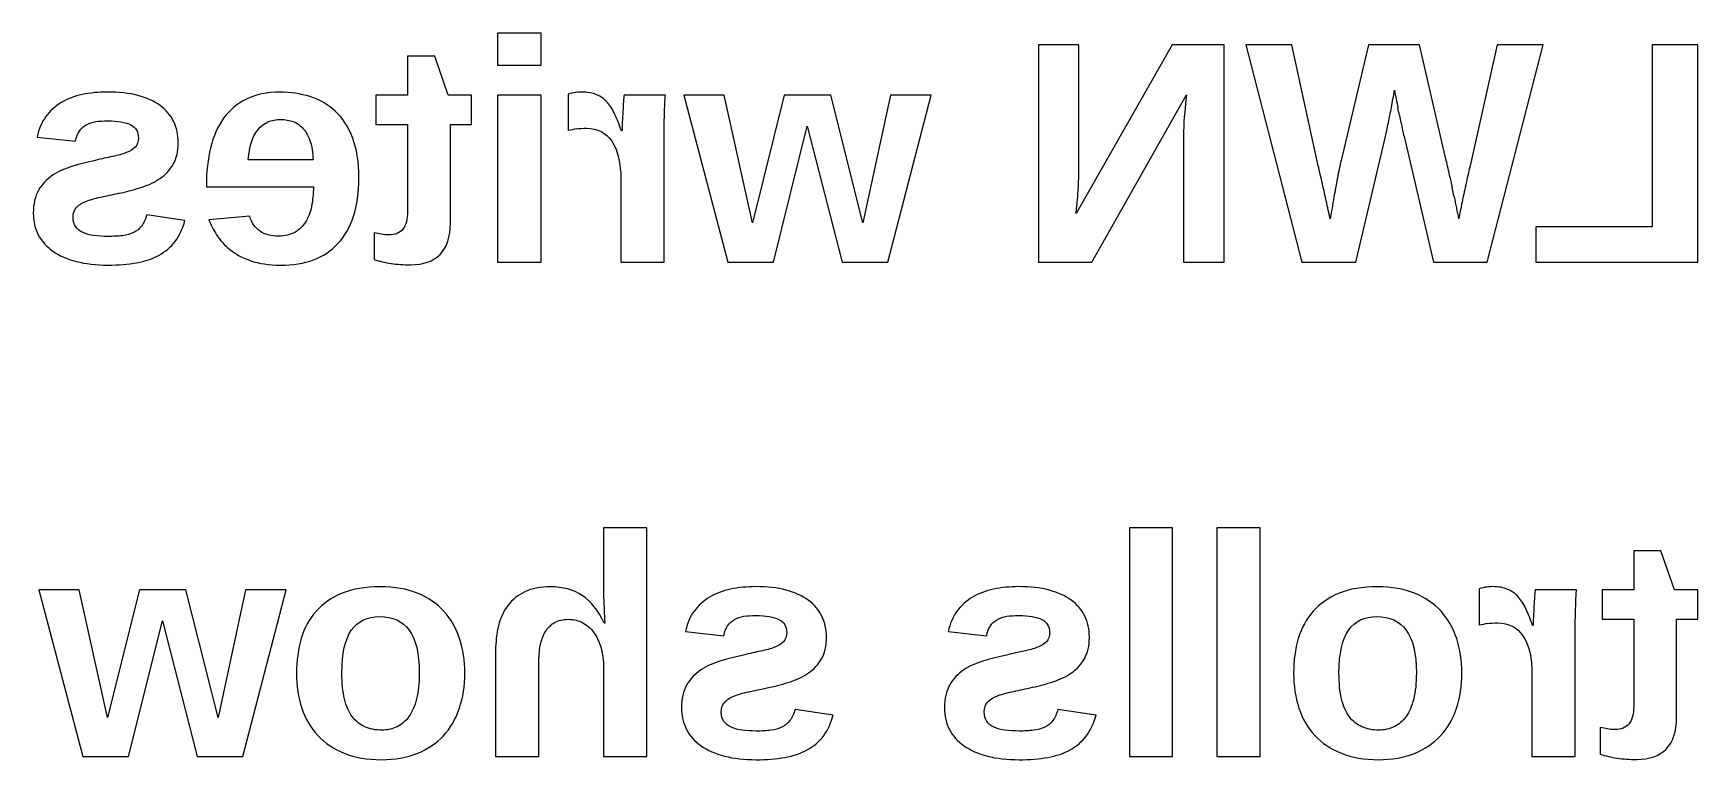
# Model space of a CAD drawing. Header units: millimetres. Extents: x 0 to 290, y 0 to 205.
# Drawn here: x 204.03 to 250, y 78.93 to 99 of the extents above; entities that cross this region are included whole.
import ezdxf

# ---------------------------------------------------------------- set-up
doc = ezdxf.new("R2010")
doc.units = ezdxf.units.MM
doc.layers.get('0').update_dxf_attribs({"linetype": 'CONTINUOUS', "true_color": 0x000000})

msp = doc.modelspace()

# ---------------------------------------------------------------- linework, layer by layer
for p, q in [((218.056, 99), (216.859, 99)), ((216.859, 99), (216.859, 98.118)), ((218.056, 98.118), (218.056, 99)), ((215.121, 98.37), (214.372, 98.37)), ((214.372, 98.37), (214.372, 97.288)), ((215.496, 97.288), (215.121, 98.37)), ((232.908, 98.68), (231.792, 98.68)), ((231.792, 98.68), (231.792, 92.68)), ((235.484, 98.68), (232.831, 94.022)), ((232.908, 95.193), (232.908, 98.68)), ((236.919, 98.68), (235.484, 98.68)), ((236.919, 92.68), (236.919, 98.68)), ((238.793, 98.68), (237.521, 98.68)), ((237.521, 98.68), (239.07, 92.68)), ((239.518, 95.341), (238.793, 98.68)), ((240.91, 98.68), (240.152, 95.487)), ((242.316, 98.68), (240.91, 98.68)), ((243.057, 95.487), (242.316, 98.68)), ((244.462, 98.68), (243.712, 95.341)), ((244.189, 92.68), (245.735, 98.68)), ((245.735, 98.68), (244.462, 98.68)), ((250, 98.68), (248.744, 98.68)), ((248.744, 98.68), (248.744, 93.651)), ((250, 92.68), (250, 98.68)), ((216.859, 98.118), (218.056, 98.118)), ((214.372, 97.288), (213.498, 97.288)), ((213.498, 97.288), (213.498, 96.479)), ((216.139, 97.288), (215.496, 97.288)), ((216.139, 96.479), (216.139, 97.288)), ((218.056, 97.288), (216.859, 97.288)), ((216.859, 97.288), (216.859, 92.68)), ((218.056, 92.68), (218.056, 97.288)), ((218.804, 97.314), (218.804, 96.312)), ((221.491, 97.288), (220.351, 97.288)), ((223.11, 97.288), (222.002, 97.288)), ((222.002, 97.288), (223.212, 92.68)), ((223.893, 93.767), (223.11, 97.288)), ((224.775, 97.288), (223.893, 93.767)), ((226.056, 97.288), (224.775, 97.288)), ((226.946, 93.767), (226.056, 97.288)), ((227.705, 97.288), (226.946, 93.767)), ((227.636, 92.68), (228.829, 97.288)), ((228.829, 97.288), (227.705, 97.288)), ((233.265, 92.68), (235.879, 97.301)), ((204.141, 96.133), (205.202, 96.023)), ((213.498, 96.479), (214.372, 96.479)), ((214.372, 96.479), (214.372, 94.085)), ((215.555, 93.761), (215.555, 96.479)), ((215.555, 96.479), (216.139, 96.479)), ((220.295, 96.304), (220.278, 96.304)), ((221.457, 92.68), (221.457, 96.206)), ((224.476, 92.68), (225.409, 96.436)), ((225.409, 96.436), (226.372, 92.68)), ((235.803, 96.219), (235.803, 92.68)), ((240.561, 92.68), (241.375, 96.151)), ((241.89, 96.151), (242.699, 92.68)), ((211.762, 95.504), (209.973, 95.504)), ((208.815, 94.789), (208.815, 94.754)), ((208.815, 94.754), (211.77, 94.754)), ((220.261, 94.942), (220.261, 92.68)), ((208.221, 93.83), (207.169, 93.987)), ((210.011, 93.945), (208.883, 93.847)), ((213.447, 93.49), (213.447, 92.749)), ((248.744, 93.651), (245.525, 93.651)), ((245.525, 93.651), (245.525, 92.68)), ((216.859, 92.68), (218.056, 92.68)), ((220.261, 92.68), (221.457, 92.68)), ((223.212, 92.68), (224.476, 92.68)), ((226.372, 92.68), (227.636, 92.68)), ((231.792, 92.68), (233.265, 92.68)), ((235.803, 92.68), (236.919, 92.68)), ((239.07, 92.68), (240.561, 92.68)), ((242.699, 92.68), (244.189, 92.68)), ((245.525, 92.68), (250, 92.68)), ((220.98, 85.333), (219.783, 85.333)), ((219.783, 85.333), (219.783, 83.608)), ((220.98, 79.014), (220.98, 85.333)), ((235.5, 85.333), (234.304, 85.333)), ((234.304, 85.333), (234.304, 79.014)), ((235.5, 79.014), (235.5, 85.333)), ((237.92, 85.333), (236.724, 85.333)), ((236.724, 85.333), (236.724, 79.014)), ((237.92, 79.014), (237.92, 85.333)), ((248.982, 84.703), (248.233, 84.703)), ((248.233, 84.703), (248.233, 83.622)), ((249.357, 83.622), (248.982, 84.703)), ((205.3, 83.622), (204.192, 83.622)), ((204.192, 83.622), (205.402, 79.014)), ((206.083, 80.1), (205.3, 83.622)), ((206.965, 83.622), (206.083, 80.1)), ((208.246, 83.622), (206.965, 83.622)), ((209.136, 80.1), (208.246, 83.622)), ((209.895, 83.622), (209.136, 80.1)), ((209.826, 79.014), (211.019, 83.622)), ((211.019, 83.622), (209.895, 83.622)), ((243.966, 83.647), (243.966, 82.646)), ((246.653, 83.622), (245.513, 83.622)), ((248.233, 83.622), (247.359, 83.622)), ((247.359, 83.622), (247.359, 82.812)), ((250, 83.622), (249.357, 83.622)), ((250, 82.812), (250, 83.622)), ((206.666, 79.014), (207.599, 82.769)), ((207.599, 82.769), (208.562, 79.014)), ((247.359, 82.812), (248.233, 82.812)), ((248.233, 82.812), (248.233, 80.419)), ((249.416, 80.095), (249.416, 82.812)), ((249.416, 82.812), (250, 82.812)), ((219.818, 82.702), (219.801, 82.702)), ((222.043, 82.467), (223.104, 82.356)), ((229.303, 82.467), (230.364, 82.356)), ((245.457, 82.638), (245.44, 82.638)), ((246.619, 79.014), (246.619, 82.539)), ((216.802, 81.935), (216.802, 79.014)), ((217.995, 79.014), (217.995, 81.594)), ((219.783, 81.48), (219.783, 79.014)), ((245.423, 81.275), (245.423, 79.014)), ((226.123, 80.163), (225.071, 80.321)), ((233.383, 80.163), (232.331, 80.321)), ((247.308, 79.823), (247.308, 79.082)), ((205.402, 79.014), (206.666, 79.014)), ((208.562, 79.014), (209.826, 79.014)), ((216.802, 79.014), (217.995, 79.014)), ((219.783, 79.014), (220.98, 79.014)), ((234.304, 79.014), (235.5, 79.014)), ((236.724, 79.014), (237.92, 79.014)), ((245.423, 79.014), (246.619, 79.014))]:
    msp.add_line(p, q)
for centre, radius, start, end in [((258.281, 94.853), 22.535, 173.7638, 174.7223), ((238.387, 95.783), 18.101, 176.6638, 177.6015), ((223.281, 93.074), 18.839, 11.197, 11.8504), ((250.256, 98.414), 8.659, 191.1958, 192.6369), ((219.764, 91.974), 4.443, 99.4193, 102.4732), ((261.816, 90.849), 22.158, 168.5216, 169.2058), ((623.144, 21.89), 390.008, 169.19564, 169.23576), ((272.56, 101.145), 30.031, 191.7809, 192.3042), ((-127.446, 15.041), 375.66, 12.11295, 12.18996), ((594.407, 33.776), 359.614, 170.28356, 170.38051), ((351.268, 115.942), 110.106, 191.23897, 191.56448), ((228.05, 83.61), 8.267, 180.0091, 181.9112), ((286.163, 80.812), 40.753, 176.2964, 176.6836), ((263.549, 82.117), 18.101, 176.6638, 177.6015), ((244.926, 78.307), 4.443, 99.4193, 102.4732)]:
    msp.add_arc(centre, radius, start, end)
for points in [[(204.809, 97.086), (204.639, 96.985), (204.497, 96.857), (204.382, 96.7)], [(205.389, 97.307), (205.173, 97.261), (204.98, 97.187), (204.809, 97.086)], [(206.087, 97.377), (205.838, 97.377), (205.605, 97.354), (205.389, 97.307)], [(206.924, 97.282), (206.681, 97.345), (206.402, 97.377), (206.087, 97.377)], [(207.535, 97.005), (207.37, 97.126), (207.166, 97.218), (206.924, 97.282)], [(207.91, 96.566), (207.825, 96.737), (207.7, 96.884), (207.535, 97.005)], [(209.924, 97.184), (209.668, 97.057), (209.457, 96.88), (209.292, 96.653)], [(210.854, 97.373), (210.491, 97.373), (210.181, 97.31), (209.924, 97.184)], [(211.681, 97.249), (211.42, 97.332), (211.145, 97.373), (210.854, 97.373)], [(212.373, 96.847), (212.173, 97.033), (211.942, 97.167), (211.681, 97.249)], [(218.964, 97.358), (218.894, 97.346), (218.841, 97.331), (218.804, 97.314)], [(219.175, 97.377), (219.104, 97.377), (219.033, 97.371), (218.964, 97.358)], [(219.596, 97.303), (219.483, 97.352), (219.342, 97.377), (219.175, 97.377)], [(219.888, 97.09), (219.807, 97.182), (219.71, 97.253), (219.596, 97.303)], [(220.099, 96.753), (220.039, 96.885), (219.969, 96.997), (219.888, 97.09)], [(220.333, 97.111), (220.328, 97.028), (220.322, 96.936), (220.316, 96.837)], [(220.351, 97.288), (220.344, 97.254), (220.339, 97.195), (220.333, 97.111)], [(221.468, 96.839), (221.472, 96.939), (221.476, 97.03), (221.479, 97.111)], [(221.479, 97.111), (221.482, 97.193), (221.486, 97.252), (221.491, 97.288)], [(241.54, 96.947), (241.571, 97.104), (241.6, 97.265), (241.626, 97.432)], [(241.626, 97.432), (241.657, 97.265), (241.688, 97.102), (241.719, 96.943)], [(204.382, 96.7), (204.267, 96.544), (204.187, 96.355), (204.141, 96.133)], [(205.498, 96.47), (205.573, 96.513), (205.66, 96.542), (205.759, 96.558)], [(205.759, 96.558), (205.858, 96.573), (205.968, 96.581), (206.087, 96.581)], [(206.087, 96.581), (206.371, 96.581), (206.584, 96.545), (206.726, 96.472)], [(208.038, 95.98), (208.038, 96.199), (207.995, 96.394), (207.91, 96.566)], [(209.292, 96.653), (209.128, 96.426), (209.007, 96.154), (208.93, 95.838)], [(210.242, 96.34), (210.398, 96.526), (210.608, 96.619), (210.872, 96.619)], [(210.872, 96.619), (210.994, 96.619), (211.108, 96.598), (211.215, 96.558)], [(211.215, 96.558), (211.321, 96.517), (211.414, 96.451), (211.492, 96.362)], [(212.85, 96.117), (212.732, 96.417), (212.573, 96.661), (212.373, 96.847)], [(220.278, 96.304), (220.218, 96.472), (220.158, 96.621), (220.099, 96.753)], [(220.301, 96.541), (220.297, 96.443), (220.295, 96.364), (220.295, 96.304)], [(221.459, 96.521), (221.461, 96.632), (221.464, 96.738), (221.468, 96.839)], [(235.813, 96.576), (235.806, 96.451), (235.803, 96.332), (235.803, 96.219)], [(235.842, 96.925), (235.83, 96.818), (235.821, 96.702), (235.813, 96.576)], [(241.457, 96.525), (241.487, 96.67), (241.515, 96.811), (241.54, 96.947)], [(205.202, 96.023), (205.222, 96.134), (205.257, 96.226), (205.308, 96.298)], [(205.308, 96.298), (205.359, 96.37), (205.422, 96.428), (205.498, 96.47)], [(206.726, 96.472), (206.868, 96.4), (206.939, 96.278), (206.939, 96.108)], [(206.939, 96.108), (206.939, 96.003), (206.91, 95.919), (206.852, 95.857)], [(209.973, 95.504), (209.996, 95.876), (210.085, 96.155), (210.242, 96.34)], [(211.492, 96.362), (211.57, 96.272), (211.633, 96.156), (211.681, 96.014)], [(213.027, 95.005), (213.027, 95.445), (212.968, 95.816), (212.85, 96.117)], [(219.037, 96.357), (219.115, 96.37), (219.208, 96.377), (219.315, 96.377)], [(219.315, 96.377), (219.614, 96.377), (219.846, 96.256), (220.012, 96.015)], [(221.457, 96.206), (221.457, 96.306), (221.458, 96.411), (221.459, 96.521)], [(241.375, 96.151), (241.4, 96.256), (241.427, 96.381), (241.457, 96.525)], [(241.807, 96.519), (241.823, 96.449), (241.837, 96.383), (241.849, 96.321)], [(241.849, 96.321), (241.862, 96.259), (241.875, 96.202), (241.89, 96.151)], [(206.604, 95.702), (206.498, 95.66), (206.371, 95.625), (206.225, 95.595)], [(206.852, 95.857), (206.794, 95.795), (206.711, 95.743), (206.604, 95.702)], [(207.901, 95.382), (207.992, 95.54), (208.038, 95.739), (208.038, 95.98)], [(208.93, 95.838), (208.853, 95.521), (208.815, 95.171), (208.815, 94.789)], [(211.681, 96.014), (211.73, 95.872), (211.756, 95.702), (211.762, 95.504)], [(220.012, 96.015), (220.178, 95.774), (220.261, 95.416), (220.261, 94.942)], [(205.118, 95.327), (204.912, 95.266), (204.729, 95.182), (204.569, 95.076)], [(205.747, 95.487), (205.533, 95.441), (205.324, 95.388), (205.118, 95.327)], [(206.225, 95.595), (206.079, 95.566), (205.92, 95.529), (205.747, 95.487)], [(207.544, 94.993), (207.691, 95.095), (207.81, 95.225), (207.901, 95.382)], [(232.897, 94.771), (232.904, 94.91), (232.908, 95.051), (232.908, 95.193)], [(239.637, 94.839), (239.597, 95.013), (239.557, 95.18), (239.518, 95.341)], [(240.152, 95.487), (240.135, 95.418), (240.118, 95.342), (240.101, 95.259)], [(243.105, 95.267), (243.087, 95.348), (243.07, 95.421), (243.057, 95.487)], [(243.161, 95.014), (243.143, 95.102), (243.124, 95.187), (243.105, 95.267)], [(243.712, 95.341), (243.67, 95.16), (243.63, 94.982), (243.593, 94.805)], [(204.569, 95.076), (204.408, 94.969), (204.279, 94.832), (204.181, 94.665)], [(206.47, 94.596), (206.664, 94.639), (206.854, 94.691), (207.041, 94.75)], [(207.041, 94.75), (207.229, 94.81), (207.396, 94.891), (207.544, 94.993)], [(211.77, 94.754), (211.77, 94.561), (211.753, 94.381), (211.719, 94.215)], [(212.878, 93.943), (212.977, 94.245), (213.027, 94.599), (213.027, 95.005)], [(232.869, 94.396), (232.88, 94.507), (232.89, 94.632), (232.897, 94.771)], [(239.743, 94.362), (239.712, 94.507), (239.677, 94.666), (239.637, 94.839)], [(239.999, 94.731), (239.982, 94.641), (239.966, 94.554), (239.952, 94.469)], [(243.273, 94.482), (243.256, 94.567), (243.238, 94.655), (243.218, 94.746)], [(243.593, 94.805), (243.556, 94.629), (243.522, 94.472), (243.491, 94.333)], [(204.181, 94.665), (204.084, 94.497), (204.035, 94.284), (204.035, 94.026)], [(205.238, 94.198), (205.307, 94.268), (205.402, 94.325), (205.523, 94.369)], [(205.523, 94.369), (205.643, 94.413), (205.785, 94.451), (205.948, 94.484)], [(205.948, 94.484), (206.112, 94.517), (206.285, 94.554), (206.47, 94.596)], [(232.831, 94.022), (232.845, 94.141), (232.858, 94.266), (232.869, 94.396)], [(243.491, 94.333), (243.457, 94.171), (243.426, 94.016), (243.397, 93.869)], [(204.035, 94.026), (204.035, 93.805), (204.081, 93.606), (204.173, 93.43)], [(205.133, 93.915), (205.133, 94.034), (205.168, 94.129), (205.238, 94.198)], [(205.206, 93.653), (205.158, 93.723), (205.133, 93.81), (205.133, 93.915)], [(207.169, 93.987), (207.135, 93.86), (207.088, 93.756), (207.029, 93.677)], [(207.952, 93.251), (208.071, 93.407), (208.161, 93.6), (208.221, 93.83)], [(208.883, 93.847), (208.934, 93.717), (209.006, 93.577), (209.098, 93.43)], [(210.297, 93.53), (210.164, 93.62), (210.068, 93.758), (210.011, 93.945)], [(211.553, 93.785), (211.476, 93.664), (211.377, 93.569), (211.255, 93.5)], [(211.719, 94.215), (211.685, 94.049), (211.63, 93.906), (211.553, 93.785)], [(212.448, 93.189), (212.635, 93.389), (212.778, 93.641), (212.878, 93.943)], [(214.372, 94.085), (214.372, 93.861), (214.329, 93.696), (214.244, 93.589)], [(204.173, 93.43), (204.266, 93.254), (204.4, 93.104), (204.575, 92.981)], [(205.408, 93.492), (205.322, 93.53), (205.254, 93.584), (205.206, 93.653)], [(205.715, 93.411), (205.597, 93.427), (205.495, 93.454), (205.408, 93.492)], [(206.096, 93.387), (205.96, 93.387), (205.833, 93.395), (205.715, 93.411)], [(206.498, 93.408), (206.38, 93.394), (206.246, 93.387), (206.096, 93.387)], [(206.807, 93.493), (206.719, 93.451), (206.616, 93.422), (206.498, 93.408)], [(207.029, 93.677), (206.969, 93.597), (206.895, 93.536), (206.807, 93.493)], [(209.098, 93.43), (209.19, 93.282), (209.313, 93.147), (209.467, 93.023)], [(210.812, 93.396), (210.602, 93.396), (210.43, 93.44), (210.297, 93.53)], [(211.255, 93.5), (211.133, 93.43), (210.986, 93.396), (210.812, 93.396)], [(213.648, 93.447), (213.588, 93.458), (213.521, 93.473), (213.447, 93.49)], [(213.848, 93.429), (213.774, 93.429), (213.708, 93.435), (213.648, 93.447)], [(214.244, 93.589), (214.159, 93.483), (214.027, 93.429), (213.848, 93.429)], [(215.27, 92.891), (215.46, 93.083), (215.555, 93.373), (215.555, 93.761)], [(204.575, 92.981), (204.751, 92.857), (204.967, 92.762), (205.222, 92.696)], [(206.888, 92.659), (207.124, 92.702), (207.33, 92.772), (207.507, 92.87)], [(207.507, 92.87), (207.685, 92.968), (207.833, 93.095), (207.952, 93.251)], [(209.467, 93.023), (209.62, 92.899), (209.811, 92.797), (210.039, 92.717)], [(211.769, 92.742), (212.034, 92.84), (212.26, 92.989), (212.448, 93.189)], [(214.457, 92.604), (214.809, 92.604), (215.08, 92.699), (215.27, 92.891)], [(205.222, 92.696), (205.478, 92.629), (205.769, 92.595), (206.096, 92.595)], [(206.096, 92.595), (206.388, 92.595), (206.652, 92.617), (206.888, 92.659)], [(210.039, 92.717), (210.268, 92.636), (210.545, 92.595), (210.872, 92.595)], [(210.872, 92.595), (211.204, 92.595), (211.503, 92.644), (211.769, 92.742)], [(213.447, 92.749), (213.595, 92.7), (213.751, 92.664), (213.916, 92.64)], [(213.916, 92.64), (214.08, 92.616), (214.261, 92.604), (214.457, 92.604)], [(213.621, 83.706), (213.207, 83.706), (212.853, 83.647), (212.561, 83.528)], [(214.647, 83.528), (214.355, 83.647), (214.013, 83.706), (213.621, 83.706)], [(218.319, 83.706), (218.04, 83.706), (217.805, 83.661), (217.614, 83.57)], [(219.192, 83.468), (218.948, 83.627), (218.657, 83.706), (218.319, 83.706)], [(223.989, 83.711), (223.739, 83.711), (223.507, 83.687), (223.291, 83.641)], [(224.826, 83.615), (224.583, 83.679), (224.304, 83.711), (223.989, 83.711)], [(231.249, 83.711), (230.999, 83.711), (230.767, 83.687), (230.551, 83.641)], [(232.086, 83.615), (231.843, 83.679), (231.564, 83.711), (231.249, 83.711)], [(241.157, 83.706), (240.743, 83.706), (240.389, 83.647), (240.097, 83.528)], [(242.183, 83.528), (241.891, 83.647), (241.549, 83.706), (241.157, 83.706)], [(244.126, 83.692), (244.056, 83.679), (244.003, 83.664), (243.966, 83.647)], [(244.337, 83.711), (244.266, 83.711), (244.195, 83.704), (244.126, 83.692)], [(244.758, 83.636), (244.645, 83.686), (244.504, 83.711), (244.337, 83.711)], [(212.561, 83.528), (212.269, 83.408), (212.03, 83.243), (211.844, 83.031)], [(215.376, 83.029), (215.183, 83.242), (214.94, 83.408), (214.647, 83.528)], [(217.614, 83.57), (217.422, 83.479), (217.266, 83.354), (217.146, 83.196)], [(219.801, 82.702), (219.639, 83.053), (219.436, 83.309), (219.192, 83.468)], [(219.788, 83.334), (219.791, 83.242), (219.795, 83.155), (219.799, 83.074)], [(222.711, 83.419), (222.541, 83.318), (222.398, 83.19), (222.284, 83.034)], [(223.291, 83.641), (223.075, 83.594), (222.882, 83.52), (222.711, 83.419)], [(225.437, 83.338), (225.272, 83.459), (225.068, 83.551), (224.826, 83.615)], [(225.812, 82.899), (225.727, 83.071), (225.602, 83.217), (225.437, 83.338)], [(229.971, 83.419), (229.801, 83.318), (229.658, 83.19), (229.544, 83.034)], [(230.551, 83.641), (230.335, 83.594), (230.142, 83.52), (229.971, 83.419)], [(232.697, 83.338), (232.532, 83.459), (232.328, 83.551), (232.086, 83.615)], [(233.072, 82.899), (232.987, 83.071), (232.862, 83.217), (232.697, 83.338)], [(240.097, 83.528), (239.805, 83.408), (239.566, 83.243), (239.38, 83.031)], [(242.912, 83.029), (242.719, 83.242), (242.476, 83.408), (242.183, 83.528)], [(245.05, 83.423), (244.969, 83.515), (244.872, 83.586), (244.758, 83.636)], [(245.261, 83.087), (245.201, 83.218), (245.131, 83.331), (245.05, 83.423)], [(245.513, 83.622), (245.506, 83.588), (245.501, 83.529), (245.495, 83.445)], [(246.63, 83.172), (246.634, 83.273), (246.638, 83.364), (246.641, 83.445)], [(246.641, 83.445), (246.644, 83.526), (246.648, 83.585), (246.653, 83.622)], [(211.844, 83.031), (211.658, 82.82), (211.521, 82.569), (211.434, 82.278)], [(212.825, 82.514), (213.004, 82.761), (213.264, 82.885), (213.604, 82.885)], [(213.604, 82.885), (213.956, 82.885), (214.226, 82.76), (214.413, 82.51)], [(215.808, 82.274), (215.712, 82.565), (215.568, 82.817), (215.376, 83.029)], [(217.146, 83.196), (217.025, 83.037), (216.938, 82.849), (216.883, 82.633)], [(218.433, 82.719), (218.538, 82.778), (218.666, 82.808), (218.817, 82.808)], [(218.817, 82.808), (218.962, 82.808), (219.093, 82.776), (219.211, 82.712)], [(219.799, 83.074), (219.803, 82.993), (219.806, 82.92), (219.809, 82.855)], [(219.809, 82.855), (219.812, 82.79), (219.815, 82.739), (219.818, 82.702)], [(222.284, 83.034), (222.169, 82.877), (222.089, 82.688), (222.043, 82.467)], [(223.21, 82.631), (223.261, 82.704), (223.324, 82.761), (223.4, 82.804)], [(223.4, 82.804), (223.475, 82.846), (223.562, 82.875), (223.661, 82.891)], [(223.661, 82.891), (223.76, 82.907), (223.87, 82.914), (223.989, 82.914)], [(223.989, 82.914), (224.273, 82.914), (224.486, 82.878), (224.628, 82.806)], [(224.628, 82.806), (224.77, 82.733), (224.841, 82.612), (224.841, 82.441)], [(225.94, 82.314), (225.94, 82.532), (225.897, 82.727), (225.812, 82.899)], [(229.544, 83.034), (229.429, 82.877), (229.349, 82.688), (229.303, 82.467)], [(230.47, 82.631), (230.521, 82.704), (230.584, 82.761), (230.66, 82.804)], [(230.66, 82.804), (230.735, 82.846), (230.822, 82.875), (230.921, 82.891)], [(230.921, 82.891), (231.02, 82.907), (231.13, 82.914), (231.249, 82.914)], [(231.249, 82.914), (231.533, 82.914), (231.746, 82.878), (231.888, 82.806)], [(231.888, 82.806), (232.03, 82.733), (232.101, 82.612), (232.101, 82.441)], [(233.2, 82.314), (233.2, 82.532), (233.157, 82.727), (233.072, 82.899)], [(239.38, 83.031), (239.194, 82.82), (239.057, 82.569), (238.97, 82.278)], [(240.361, 82.514), (240.54, 82.761), (240.8, 82.885), (241.141, 82.885)], [(241.141, 82.885), (241.492, 82.885), (241.762, 82.76), (241.949, 82.51)], [(243.344, 82.274), (243.249, 82.565), (243.104, 82.817), (242.912, 83.029)], [(245.44, 82.638), (245.38, 82.805), (245.32, 82.955), (245.261, 83.087)], [(245.463, 82.874), (245.459, 82.776), (245.457, 82.697), (245.457, 82.638)], [(246.619, 82.539), (246.619, 82.639), (246.62, 82.744), (246.621, 82.855)], [(246.621, 82.855), (246.623, 82.965), (246.626, 83.071), (246.63, 83.172)], [(212.557, 81.322), (212.557, 81.87), (212.646, 82.267), (212.825, 82.514)], [(214.413, 82.51), (214.6, 82.26), (214.694, 81.864), (214.694, 81.322)], [(216.883, 82.633), (216.829, 82.417), (216.802, 82.185), (216.802, 81.935)], [(218.037, 82.086), (218.066, 82.235), (218.112, 82.363), (218.178, 82.469)], [(218.178, 82.469), (218.243, 82.576), (218.328, 82.659), (218.433, 82.719)], [(219.211, 82.712), (219.329, 82.648), (219.43, 82.557), (219.516, 82.439)], [(219.516, 82.439), (219.601, 82.321), (219.667, 82.181), (219.713, 82.018)], [(223.104, 82.356), (223.123, 82.468), (223.159, 82.559), (223.21, 82.631)], [(224.841, 82.441), (224.841, 82.336), (224.812, 82.253), (224.754, 82.19)], [(225.803, 81.716), (225.894, 81.873), (225.94, 82.072), (225.94, 82.314)], [(230.364, 82.356), (230.384, 82.468), (230.419, 82.559), (230.47, 82.631)], [(232.101, 82.441), (232.101, 82.336), (232.072, 82.253), (232.014, 82.19)], [(233.063, 81.716), (233.154, 81.873), (233.2, 82.072), (233.2, 82.314)], [(240.093, 81.322), (240.093, 81.87), (240.182, 82.267), (240.361, 82.514)], [(241.949, 82.51), (242.136, 82.26), (242.23, 81.864), (242.23, 81.322)], [(244.199, 82.691), (244.277, 82.704), (244.37, 82.71), (244.477, 82.71)], [(244.477, 82.71), (244.776, 82.71), (245.008, 82.589), (245.174, 82.348)], [(245.174, 82.348), (245.34, 82.107), (245.423, 81.749), (245.423, 81.275)], [(211.434, 82.278), (211.347, 81.987), (211.304, 81.668), (211.304, 81.322)], [(215.951, 81.322), (215.951, 81.666), (215.903, 81.983), (215.808, 82.274)], [(217.995, 81.594), (217.995, 81.773), (218.009, 81.937), (218.037, 82.086)], [(219.713, 82.018), (219.76, 81.855), (219.783, 81.675), (219.783, 81.48)], [(223.648, 81.82), (223.435, 81.774), (223.226, 81.721), (223.02, 81.66)], [(224.127, 81.929), (223.981, 81.899), (223.821, 81.863), (223.648, 81.82)], [(224.506, 82.035), (224.4, 81.994), (224.273, 81.958), (224.127, 81.929)], [(224.754, 82.19), (224.695, 82.128), (224.613, 82.076), (224.506, 82.035)], [(230.909, 81.82), (230.695, 81.774), (230.486, 81.721), (230.28, 81.66)], [(231.387, 81.929), (231.241, 81.899), (231.082, 81.863), (230.909, 81.82)], [(231.766, 82.035), (231.66, 81.994), (231.533, 81.958), (231.387, 81.929)], [(232.014, 82.19), (231.956, 82.128), (231.873, 82.076), (231.766, 82.035)], [(238.97, 82.278), (238.883, 81.987), (238.84, 81.668), (238.84, 81.322)], [(243.487, 81.322), (243.487, 81.666), (243.439, 81.983), (243.344, 82.274)], [(222.471, 81.409), (222.31, 81.303), (222.181, 81.166), (222.083, 80.998)], [(223.02, 81.66), (222.814, 81.599), (222.631, 81.515), (222.471, 81.409)], [(225.446, 81.326), (225.593, 81.429), (225.712, 81.558), (225.803, 81.716)], [(229.731, 81.409), (229.57, 81.303), (229.441, 81.166), (229.343, 80.998)], [(230.28, 81.66), (230.074, 81.599), (229.891, 81.515), (229.731, 81.409)], [(232.706, 81.326), (232.853, 81.429), (232.972, 81.558), (233.063, 81.716)], [(211.304, 81.322), (211.304, 80.97), (211.353, 80.648), (211.451, 80.355)], [(212.629, 80.61), (212.581, 80.809), (212.557, 81.046), (212.557, 81.322)], [(214.694, 81.322), (214.694, 81.046), (214.669, 80.809), (214.62, 80.61)], [(215.802, 80.349), (215.901, 80.643), (215.951, 80.967), (215.951, 81.322)], [(222.083, 80.998), (221.986, 80.831), (221.937, 80.618), (221.937, 80.36)], [(223.85, 80.817), (224.013, 80.85), (224.187, 80.888), (224.372, 80.93)], [(224.372, 80.93), (224.565, 80.973), (224.756, 81.024), (224.943, 81.084)], [(224.943, 81.084), (225.131, 81.143), (225.298, 81.224), (225.446, 81.326)], [(229.343, 80.998), (229.246, 80.831), (229.197, 80.618), (229.197, 80.36)], [(231.11, 80.817), (231.274, 80.85), (231.447, 80.888), (231.632, 80.93)], [(231.632, 80.93), (231.826, 80.973), (232.016, 81.024), (232.203, 81.084)], [(232.203, 81.084), (232.391, 81.143), (232.558, 81.224), (232.706, 81.326)], [(238.84, 81.322), (238.84, 80.97), (238.889, 80.648), (238.987, 80.355)], [(240.165, 80.61), (240.117, 80.809), (240.093, 81.046), (240.093, 81.322)], [(242.23, 81.322), (242.23, 81.046), (242.205, 80.809), (242.156, 80.61)], [(243.338, 80.349), (243.437, 80.643), (243.487, 80.967), (243.487, 81.322)], [(212.842, 80.121), (212.748, 80.249), (212.677, 80.412), (212.629, 80.61)], [(214.62, 80.61), (214.57, 80.412), (214.5, 80.249), (214.409, 80.121)], [(223.035, 80.248), (223.035, 80.367), (223.07, 80.462), (223.139, 80.532)], [(223.139, 80.532), (223.209, 80.602), (223.304, 80.658), (223.425, 80.702)], [(223.425, 80.702), (223.545, 80.746), (223.687, 80.785), (223.85, 80.817)], [(230.295, 80.248), (230.295, 80.367), (230.33, 80.462), (230.4, 80.532)], [(230.4, 80.532), (230.469, 80.602), (230.564, 80.658), (230.685, 80.702)], [(230.685, 80.702), (230.805, 80.746), (230.947, 80.785), (231.11, 80.817)], [(240.378, 80.121), (240.284, 80.249), (240.213, 80.412), (240.165, 80.61)], [(242.156, 80.61), (242.106, 80.412), (242.036, 80.249), (241.945, 80.121)], [(211.451, 80.355), (211.549, 80.062), (211.696, 79.81), (211.892, 79.599)], [(213.189, 79.838), (213.051, 79.899), (212.935, 79.993), (212.842, 80.121)], [(214.409, 80.121), (214.318, 79.993), (214.209, 79.899), (214.081, 79.838)], [(215.361, 79.593), (215.555, 79.803), (215.702, 80.055), (215.802, 80.349)], [(221.937, 80.36), (221.937, 80.138), (221.983, 79.939), (222.075, 79.763)], [(223.108, 79.987), (223.059, 80.056), (223.035, 80.143), (223.035, 80.248)], [(223.31, 79.825), (223.224, 79.863), (223.156, 79.917), (223.108, 79.987)], [(224.931, 80.01), (224.871, 79.93), (224.797, 79.869), (224.709, 79.827)], [(225.071, 80.321), (225.037, 80.193), (224.99, 80.09), (224.931, 80.01)], [(225.854, 79.584), (225.973, 79.741), (226.063, 79.934), (226.123, 80.163)], [(229.197, 80.36), (229.197, 80.138), (229.243, 79.939), (229.335, 79.763)], [(230.368, 79.987), (230.32, 80.056), (230.295, 80.143), (230.295, 80.248)], [(230.57, 79.825), (230.484, 79.863), (230.416, 79.917), (230.368, 79.987)], [(232.191, 80.01), (232.131, 79.93), (232.057, 79.869), (231.969, 79.827)], [(232.331, 80.321), (232.297, 80.193), (232.25, 80.09), (232.191, 80.01)], [(233.114, 79.584), (233.233, 79.741), (233.323, 79.934), (233.383, 80.163)], [(238.987, 80.355), (239.085, 80.062), (239.232, 79.81), (239.428, 79.599)], [(240.725, 79.838), (240.587, 79.899), (240.471, 79.993), (240.378, 80.121)], [(241.945, 80.121), (241.854, 79.993), (241.745, 79.899), (241.617, 79.838)], [(242.897, 79.593), (243.091, 79.803), (243.238, 80.055), (243.338, 80.349)], [(248.233, 80.419), (248.233, 80.195), (248.19, 80.029), (248.105, 79.923)], [(249.131, 79.225), (249.321, 79.416), (249.416, 79.706), (249.416, 80.095)], [(211.892, 79.599), (212.088, 79.388), (212.332, 79.223), (212.624, 79.106)], [(213.66, 79.746), (213.483, 79.746), (213.326, 79.777), (213.189, 79.838)], [(214.081, 79.838), (213.954, 79.777), (213.813, 79.746), (213.66, 79.746)], [(214.639, 79.103), (214.926, 79.219), (215.166, 79.382), (215.361, 79.593)], [(222.075, 79.763), (222.167, 79.587), (222.301, 79.437), (222.477, 79.314)], [(223.617, 79.744), (223.499, 79.76), (223.397, 79.787), (223.31, 79.825)], [(223.998, 79.721), (223.862, 79.721), (223.735, 79.729), (223.617, 79.744)], [(224.4, 79.742), (224.282, 79.728), (224.148, 79.721), (223.998, 79.721)], [(224.709, 79.827), (224.621, 79.784), (224.517, 79.756), (224.4, 79.742)], [(225.409, 79.203), (225.586, 79.301), (225.735, 79.428), (225.854, 79.584)], [(229.335, 79.763), (229.428, 79.587), (229.562, 79.437), (229.737, 79.314)], [(230.877, 79.744), (230.759, 79.76), (230.657, 79.787), (230.57, 79.825)], [(231.258, 79.721), (231.122, 79.721), (230.995, 79.729), (230.877, 79.744)], [(231.66, 79.742), (231.542, 79.728), (231.408, 79.721), (231.258, 79.721)], [(231.969, 79.827), (231.881, 79.784), (231.778, 79.756), (231.66, 79.742)], [(232.669, 79.203), (232.847, 79.301), (232.995, 79.428), (233.114, 79.584)], [(239.428, 79.599), (239.624, 79.388), (239.868, 79.223), (240.16, 79.106)], [(241.196, 79.746), (241.019, 79.746), (240.862, 79.777), (240.725, 79.838)], [(241.617, 79.838), (241.49, 79.777), (241.349, 79.746), (241.196, 79.746)], [(242.175, 79.103), (242.462, 79.219), (242.702, 79.382), (242.897, 79.593)], [(247.509, 79.78), (247.449, 79.792), (247.382, 79.806), (247.308, 79.823)], [(247.709, 79.763), (247.635, 79.763), (247.569, 79.768), (247.509, 79.78)], [(248.105, 79.923), (248.02, 79.816), (247.888, 79.763), (247.709, 79.763)], [(212.624, 79.106), (212.917, 78.988), (213.257, 78.929), (213.646, 78.929)], [(213.646, 78.929), (214.021, 78.929), (214.352, 78.987), (214.639, 79.103)], [(222.477, 79.314), (222.653, 79.191), (222.869, 79.096), (223.124, 79.029)], [(224.79, 78.993), (225.026, 79.035), (225.232, 79.105), (225.409, 79.203)], [(229.737, 79.314), (229.913, 79.191), (230.129, 79.096), (230.384, 79.029)], [(232.05, 78.993), (232.286, 79.035), (232.492, 79.105), (232.669, 79.203)], [(240.16, 79.106), (240.453, 78.988), (240.793, 78.929), (241.182, 78.929)], [(241.182, 78.929), (241.557, 78.929), (241.888, 78.987), (242.175, 79.103)], [(247.308, 79.082), (247.456, 79.034), (247.612, 78.997), (247.777, 78.973)], [(248.318, 78.937), (248.67, 78.937), (248.941, 79.033), (249.131, 79.225)], [(223.124, 79.029), (223.38, 78.962), (223.671, 78.929), (223.998, 78.929)], [(223.998, 78.929), (224.29, 78.929), (224.554, 78.95), (224.79, 78.993)], [(230.384, 79.029), (230.64, 78.962), (230.931, 78.929), (231.258, 78.929)], [(231.258, 78.929), (231.55, 78.929), (231.814, 78.95), (232.05, 78.993)], [(247.777, 78.973), (247.941, 78.949), (248.122, 78.937), (248.318, 78.937)]]:
    msp.add_open_spline(points, degree=3)

doc.saveas('drawing.dxf')
